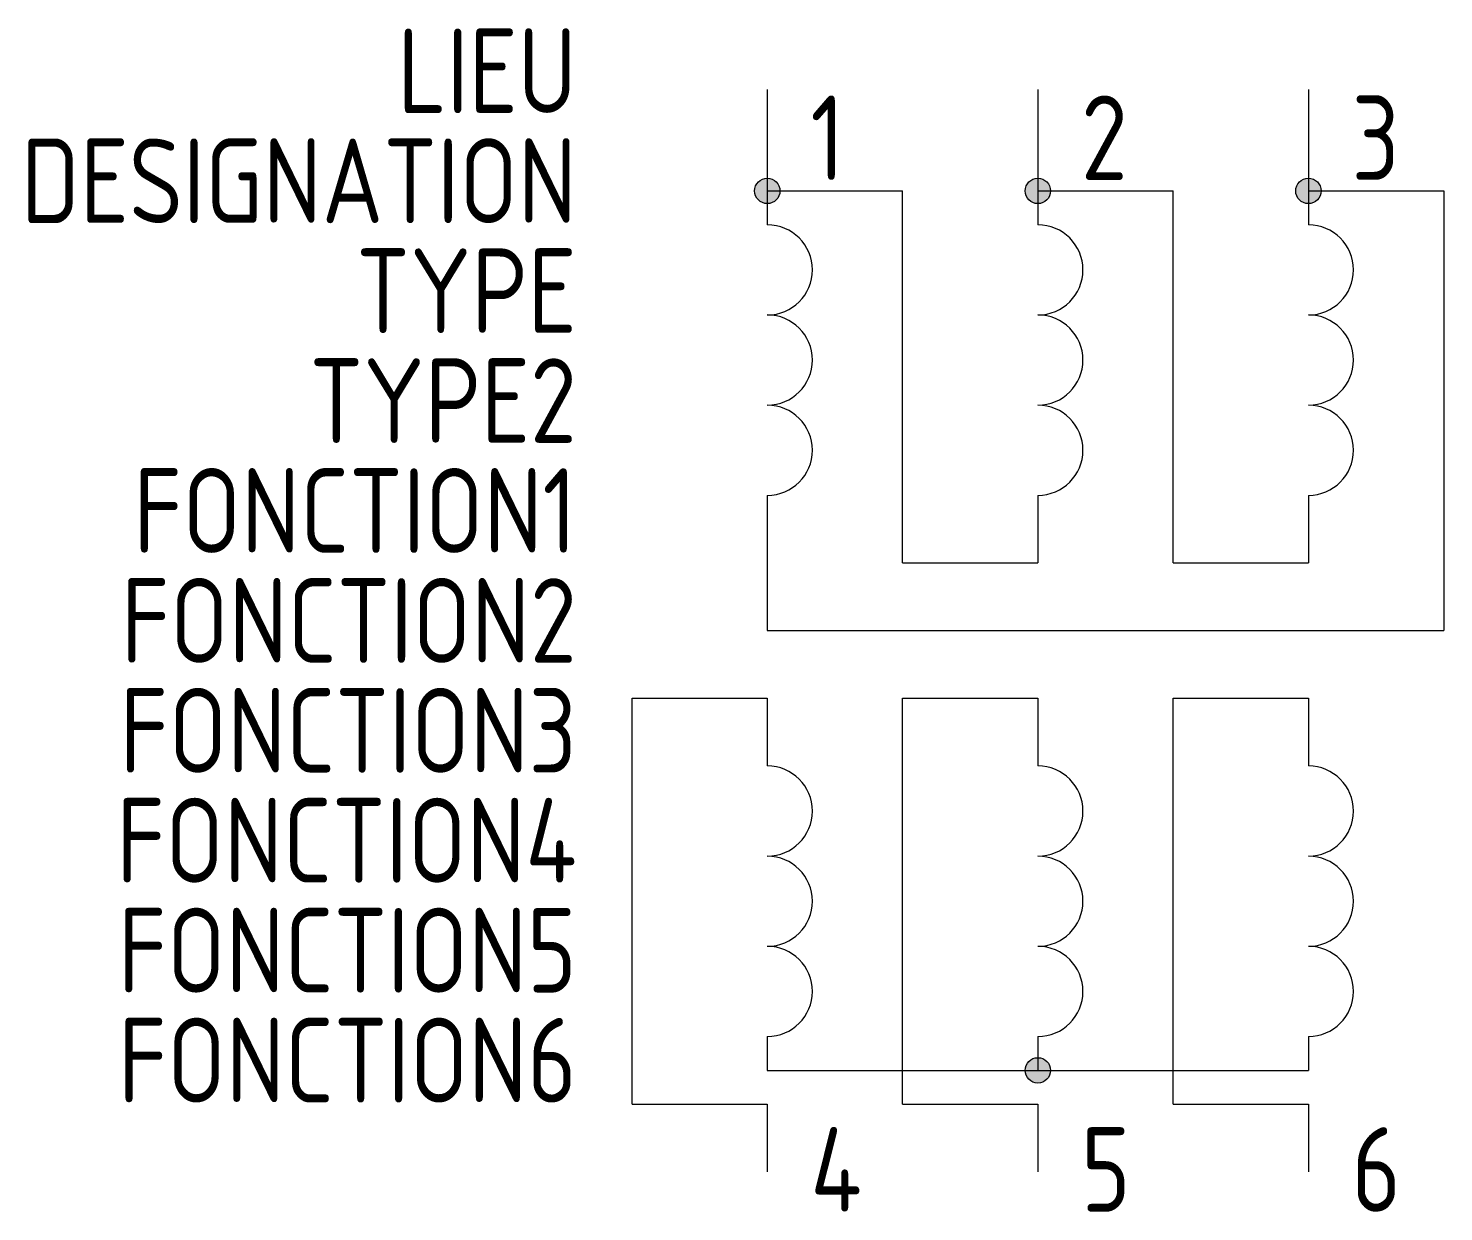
# Model space of a CAD drawing. Extents: x -1606.5 to -1564.6, y -912.8 to -877.8.
import ezdxf
from ezdxf.enums import TextEntityAlignment as Align

# ---------------------------------------------------------------- set-up
doc = ezdxf.new("R2010")
doc.units = 0
for name, color, linetype in [('SYMB_FIL', 3, 'CONTINUOUS'), ('SYMB_TXT_CONTACT', 2, 'CONTINUOUS'), ('SYMB_TXT_NOM', 3, 'CONTINUOUS')]:
    doc.layers.add(name, color=color, linetype=linetype)
doc.styles.add('NET2_5', font='isocp.shx', dxfattribs={"width": 0.9, "height": 2.5})

msp = doc.modelspace()

# ---------------------------------------------------------------- hatches: boundary and pattern name
at = {"layer": 'SYMB_FIL'}
for points in [[(-1585.009, -882.593, 1), (-1584.259, -882.593, 1)], [(-1577.009, -882.593, 1), (-1576.259, -882.593, 1)], [(-1569.009, -882.593, 1), (-1568.259, -882.593, 1)], [(-1577.009, -908.593, 1), (-1576.259, -908.593, 1)]]:
    msp.add_hatch(color=256, dxfattribs=at).paths.add_polyline_path(points)

# ---------------------------------------------------------------- linework, layer by layer
for p, q in [((-1584.634, -879.593), (-1584.634, -883.593)), ((-1576.634, -879.593), (-1576.634, -883.593)), ((-1568.634, -879.593), (-1568.634, -883.593)), ((-1584.634, -882.593), (-1580.634, -882.593)), ((-1580.634, -893.593), (-1580.634, -882.593)), ((-1576.634, -882.593), (-1572.634, -882.593)), ((-1572.634, -893.593), (-1572.634, -882.593)), ((-1568.634, -882.593), (-1564.634, -882.593)), ((-1564.634, -882.593), (-1564.634, -895.593)), ((-1584.634, -891.593), (-1584.634, -895.593)), ((-1576.634, -891.593), (-1576.634, -893.593)), ((-1568.634, -891.593), (-1568.634, -893.593)), ((-1580.634, -893.593), (-1576.634, -893.593)), ((-1572.634, -893.593), (-1568.634, -893.593)), ((-1584.634, -895.593), (-1564.634, -895.593)), ((-1588.634, -897.593), (-1584.634, -897.593)), ((-1588.634, -909.593), (-1588.634, -897.593)), ((-1584.634, -897.593), (-1584.634, -899.593)), ((-1580.634, -897.593), (-1576.634, -897.593)), ((-1580.634, -909.593), (-1580.634, -897.593)), ((-1576.634, -897.593), (-1576.634, -899.593)), ((-1572.634, -897.593), (-1568.634, -897.593)), ((-1572.634, -909.593), (-1572.634, -897.593)), ((-1568.634, -897.593), (-1568.634, -899.593)), ((-1584.634, -907.593), (-1584.634, -908.593)), ((-1576.634, -907.593), (-1576.634, -908.593)), ((-1568.634, -907.593), (-1568.634, -908.593)), ((-1584.634, -908.593), (-1568.634, -908.593)), ((-1588.634, -909.593), (-1584.634, -909.593)), ((-1584.634, -909.593), (-1584.634, -911.593)), ((-1580.634, -909.593), (-1576.634, -909.593)), ((-1576.634, -909.593), (-1576.634, -911.593)), ((-1572.634, -909.593), (-1568.634, -909.593)), ((-1568.634, -909.593), (-1568.634, -911.593))]:
    msp.add_line(p, q, dxfattribs=at)
for centre in [(-1584.634, -882.593), (-1576.634, -882.593), (-1568.634, -882.593), (-1576.634, -908.593)]:
    msp.add_circle(centre, 0.375, dxfattribs=at)
for centre in [(-1584.634, -884.927), (-1576.634, -884.927), (-1568.634, -884.927), (-1584.634, -887.593), (-1576.634, -887.593), (-1568.634, -887.593), (-1584.634, -890.26), (-1576.634, -890.26), (-1568.634, -890.26), (-1584.634, -900.927), (-1576.634, -900.927), (-1568.634, -900.927), (-1584.634, -903.593), (-1576.634, -903.593), (-1568.634, -903.593), (-1584.634, -906.26), (-1576.634, -906.26), (-1568.634, -906.26)]:
    msp.add_arc(centre, 1.333, 270, 90, dxfattribs=at)

# ---------------------------------------------------------------- texts
at = {"layer": 'SYMB_TXT_CONTACT', "style": 'NET2_5', "width": 0.9, "flags": 8}
for tag, p, s in [('1', (-1583.359, -882.272), '1U'), ('2', (-1575.359, -882.272), '1V'), ('3', (-1567.359, -882.272), '1W'), ('4', (-1583.359, -912.772), '2U'), ('5', (-1575.359, -912.772), '2V'), ('6', (-1567.359, -912.772), '2W')]:
    msp.add_attdef(tag, p, s, height=2.5, dxfattribs=at)
at = {"layer": 'SYMB_TXT_NOM', "style": 'NET2_5', "width": 0.9, "flags": 8}
for tag, text, p in [('LIEU', '', (-1590.269, -880.293)), ('DESIGNATION', 'T?', (-1590.269, -883.543)), ('TYPE', '?V', (-1590.269, -886.793)), ('TYPE2', '?VA', (-1590.269, -890.043)), ('FONCTION1', '', (-1590.269, -893.293)), ('FONCTION2', '', (-1590.269, -896.543)), ('FONCTION3', '', (-1590.269, -899.793)), ('FONCTION4', '', (-1590.269, -903.043)), ('FONCTION5', '', (-1590.269, -906.293)), ('FONCTION6', '', (-1590.269, -909.543))]:
    msp.add_attdef(tag, text=text, height=2.5, dxfattribs=at).set_placement(p, align=Align.RIGHT)

doc.saveas('drawing.dxf')
